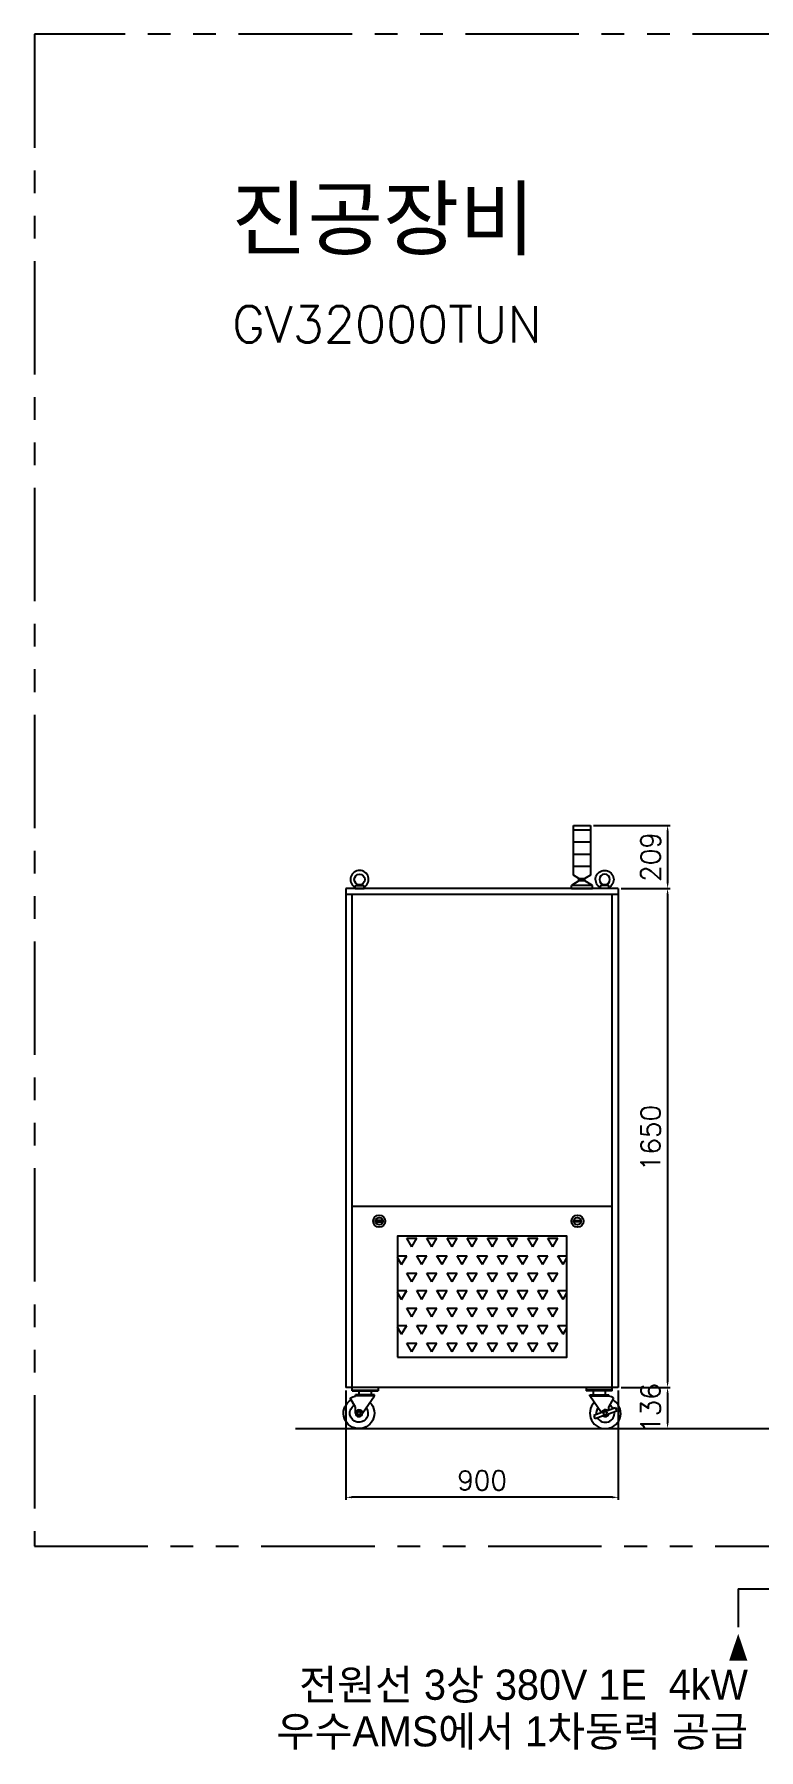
# Model space of a CAD drawing. Header units: millimetres. Extents: x 92843 to 114843, y 2721 to 9158.
# Drawn here: x 100343 to 102737, y 3486 to 9158 of the extents above; entities that cross this region are included whole.
import ezdxf
from ezdxf.enums import TextEntityAlignment as Align

# ---------------------------------------------------------------- set-up
doc = ezdxf.new("R2010")
doc.units = ezdxf.units.MM
doc.header["$LTSCALE"] = 10
doc.linetypes.add('DASHED2', pattern=[9.525, 6.35, -3.175])
doc.linetypes.add('PHANTOM', pattern=[2.5, 1.25, -0.25, 0.25, -0.25, 0.25, -0.25])
doc.layers.add('DIM', color=1, linetype='Continuous', lineweight=13)
doc.styles.get("Standard").update_dxf_attribs({"font": 'txt.shx'})
doc.styles.add('style1', font='')
doc.styles.get('style1').set_extended_font_data('Gulim')
doc.dimstyles.new('STANDARD$0', dxfattribs={"dimscale": 10, "dimtxt": 2.5, "dimasz": 2.5, "dimexe": 1, "dimexo": 1, "dimgap": 1, "dimtad": 1, "dimtoh": 1, "dimdec": 0, "dimzin": 0, "dimdsep": 46, "dimtxsty": 'Standard', "dimcen": 2.5, "dimclrd": 4, "dimclre": 4, "dimclrt": 4, "dimadec": 0, "dimazin": 0, "dimtfac": 1, "dimtdec": 4, "dimtofl": 0, "dimtmove": 2, "dimatfit": 3, "dimfxl": 1, "dimtolj": 1, "dimtzin": 0, "dimarcsym": 0})

# ---------------------------------------------------------------- blocks, each defined once
blk = doc.blocks.new('TP6240-01 PCI TG')
for p, q in [((296.3, -29.4), (296.3, -40.4)), ((296.3, -29.4), (382.3, -29.4)), ((382.3, -38.4), (296.3, -38.4)), ((382.3, -40.4), (296.3, -40.4)), ((307.9, -56.9), (307.9, -53.9)), ((307.9, -53.9), (370.8, -53.9)), ((319.3, -40.4), (319.3, -53.9)), ((359.3, -40.4), (359.3, -53.9)), ((370.8, -58), (370.8, -53.9)), ((382.3, -40.4), (382.3, -29.4)), ((348.1, -114.4), (307.9, -56.9)), ((307.9, -56.9), (370.8, -56.9)), ((356.2, -108.7), (352.9, -114.4)), ((362.7, -108.7), (356.2, -108.7)), ((366, -114.4), (362.7, -108.7)), ((370.8, -94.4), (388, -64.5)), ((370.8, -114.4), (370.8, -94.4)), ((352.9, -114.4), (356.2, -120)), ((356.2, -120), (362.7, -120)), ((362.7, -120), (366, -114.4))]:
    blk.add_line(p, q)
for radius in [11.3, 5.67]:
    blk.add_circle((359.5, -114.4), radius)
for radius, start, end in [(51, 135.4826, 60.2137), (30, 143.0166, 60.3634), (57.5, 60.1896, 78.6386)]:
    blk.add_arc((359.5, -114.4), radius, start, end)
blk = doc.blocks.new('TP6240R-01 PCI TG')
for p, q in [((296.3, -29.4), (296.3, -40.4)), ((296.3, -29.4), (382.3, -29.4)), ((382.3, -38.4), (296.3, -38.4)), ((382.3, -40.4), (296.3, -40.4)), ((307.9, -56.9), (307.9, -53.9)), ((307.9, -53.9), (370.8, -53.9)), ((319.3, -40.4), (319.3, -53.9)), ((359.3, -40.4), (359.3, -53.9)), ((370.8, -58), (370.8, -53.9)), ((382.3, -40.4), (382.3, -29.4)), ((347, -112.8), (307.9, -56.9)), ((307.9, -56.9), (370.8, -56.9)), ((348.3, -112.4), (321.6, -122)), ((356.2, -108.7), (352.9, -114.4)), ((362.7, -108.7), (356.2, -108.7)), ((366, -114.4), (362.7, -108.7)), ((366.7, -105.7), (393.4, -96)), ((370.6, -116.4), (397.3, -106.7)), ((370.8, -94.4), (388, -64.5)), ((370.8, -104.2), (370.8, -94.4)), ((393.4, -96), (395.3, -101.4)), ((397.3, -106.7), (395.3, -101.4)), ((321.6, -122), (323.6, -127.4)), ((325.5, -132.8), (323.6, -127.4)), ((352.2, -123.1), (325.5, -132.8)), ((352.9, -114.4), (356.2, -120)), ((356.2, -120), (362.7, -120)), ((362.7, -120), (366, -114.4))]:
    blk.add_line(p, q)
blk.add_circle((359.5, -114.4), 5.67)
for radius, start, end in [(51, 135.4826, 60.2137), (30, 143.0166, 188.99), (30, 210.8904, 8.99), (11.3, 50.1448, 169.7356), (57.5, 60.1896, 78.6386), (30, 30.8904, 60.3634), (11.3, 230.1448, 349.7356)]:
    blk.add_arc((359.5, -114.4), radius, start, end)
blk = doc.blocks.new('아이볼트M16-원')
for p, q in [((2.5, 10), (27.5, 10)), ((0, 0), (30, 0))]:
    blk.add_line(p, q)
blk.add_circle((15, 30), 17.5)
for centre, radius, start, end in [((15, 30), 30, 305.6591, 234.3409), ((-6.1, 0.7), 6.15, 353.8966, 54.0013), ((36.1, 0.7), 6.15, 125.9987, 186.1034)]:
    blk.add_arc(centre, radius, start, end)
blk.add_spline([(0, 0), (2.5, 10), (15, 12.5), (27.5, 10), (30, 0)], degree=3)
blk = doc.blocks.new('A$C65555AC7')
at = {"linetype": 'Continuous', "ltscale": 2}
for p, q in [((-28, 209), (28, 209)), ((-28, 43.8), (-28, 209)), ((-28, 194), (28, 194)), ((28, 209), (28, 43.8)), ((-28, 154), (28, 154)), ((-28, 114), (28, 114)), ((-28, 74), (28, 74)), ((-10, 25), (-35, 10)), ((-35, 0), (-35, 10)), ((35, 10), (-35, 10)), ((-35, 0), (35, 0)), ((-10, 33), (-28, 43.8)), ((-10, 25), (-10, 33)), ((-10, 33), (10, 33)), ((10, 25), (-10, 25)), ((28, 43.8), (10, 33)), ((10, 25), (10, 33)), ((35, 10), (10, 25)), ((35, 0), (35, 10))]:
    blk.add_line(p, q, dxfattribs=at)
blk = doc.blocks.new('*D97')
at = {"layer": 'Defpoints', "color": 0, "linetype": 'Continuous', "ltscale": 2, "transparency": 16777216}
for p in [(101372.7, 4683.4), (102272.7, 4683.4), (101372.7, 4320.2)]:
    blk.add_point(p, dxfattribs=at)
at = {"layer": 'DIM', "color": 0, "linetype": 'Continuous', "lineweight": -2, "ltscale": 2, "transparency": 16777216}
for p, q in [((101372.7, 4673.4), (101372.7, 4312.2)), ((102272.7, 4673.4), (102272.7, 4312.2)), ((102253.5, 4320.2), (101391.9, 4320.2))]:
    blk.add_line(p, q, dxfattribs=at)
at = {"layer": 'DIM', "color": 0, "linetype": 'Continuous', "ltscale": 2, "transparency": 16777216}
for points in [[(101391.9, 4323.4), (101391.9, 4317), (101372.7, 4320.2)], [(102253.5, 4323.4), (102253.5, 4317), (102272.7, 4320.2)]]:
    blk.add_solid(points, dxfattribs=at)
at = {"layer": 'DIM', "color": 0, "linetype": 'Continuous', "ltscale": 2, "transparency": 16777216, "insert": (101822.7, 4376.2), "char_height": 64, "attachment_point": 5}
blk.add_mtext('\\A1;900', dxfattribs=at)
blk = doc.blocks.new('*D99')
at = {"layer": 'Defpoints', "color": 0, "linetype": 'Continuous', "ltscale": 2, "transparency": 16777216}
for p in [(102180.7, 6542.4), (102272.7, 6333.4), (102435.8, 6333.4)]:
    blk.add_point(p, dxfattribs=at)
at = {"layer": 'DIM', "color": 0, "linetype": 'Continuous', "lineweight": -2, "ltscale": 2, "transparency": 16777216}
for p, q in [((102190.7, 6542.4), (102443.8, 6542.4)), ((102435.8, 6523.2), (102435.8, 6352.6)), ((102282.7, 6333.4), (102443.8, 6333.4))]:
    blk.add_line(p, q, dxfattribs=at)
at = {"layer": 'DIM', "color": 0, "linetype": 'Continuous', "ltscale": 2, "transparency": 16777216}
for points in [[(102432.6, 6523.2), (102439, 6523.2), (102435.8, 6542.4)], [(102432.6, 6352.6), (102439, 6352.6), (102435.8, 6333.4)]]:
    blk.add_solid(points, dxfattribs=at)
at = {"layer": 'DIM', "color": 0, "linetype": 'Continuous', "ltscale": 2, "transparency": 16777216, "insert": (102379.8, 6437.9), "char_height": 64, "attachment_point": 5, "rotation": 90}
blk.add_mtext('\\A1;209', dxfattribs=at)
blk = doc.blocks.new('*D95')
at = {"layer": 'Defpoints', "color": 0, "linetype": 'Continuous', "ltscale": 2, "transparency": 16777216}
for p in [(102272.7, 4683.4), (102272.7, 4547.4), (102435.7, 4547.4)]:
    blk.add_point(p, dxfattribs=at)
at = {"layer": 'DIM', "color": 0, "linetype": 'Continuous', "lineweight": -2, "ltscale": 2, "transparency": 16777216}
for p, q in [((102282.7, 4683.4), (102443.7, 4683.4)), ((102435.7, 4664.2), (102435.7, 4566.6)), ((102282.7, 4547.4), (102443.7, 4547.4))]:
    blk.add_line(p, q, dxfattribs=at)
at = {"layer": 'DIM', "color": 0, "linetype": 'Continuous', "ltscale": 2, "transparency": 16777216}
for points in [[(102432.5, 4664.2), (102438.9, 4664.2), (102435.7, 4683.4)], [(102432.5, 4566.6), (102438.9, 4566.6), (102435.7, 4547.4)]]:
    blk.add_solid(points, dxfattribs=at)
at = {"layer": 'DIM', "color": 0, "linetype": 'Continuous', "ltscale": 2, "transparency": 16777216, "insert": (102379.7, 4615.4), "char_height": 64, "attachment_point": 5, "rotation": 90}
blk.add_mtext('\\A1;136', dxfattribs=at)
blk = doc.blocks.new('*D96')
at = {"layer": 'Defpoints', "color": 0, "linetype": 'Continuous', "ltscale": 2, "transparency": 16777216}
for p in [(102272.7, 6333.4), (102272.7, 4683.4), (102435.7, 4683.4)]:
    blk.add_point(p, dxfattribs=at)
at = {"layer": 'DIM', "color": 0, "linetype": 'Continuous', "lineweight": -2, "ltscale": 2, "transparency": 16777216}
for p, q in [((102282.7, 6333.4), (102443.7, 6333.4)), ((102435.7, 6314.2), (102435.7, 4702.6)), ((102282.7, 4683.4), (102443.7, 4683.4))]:
    blk.add_line(p, q, dxfattribs=at)
at = {"layer": 'DIM', "color": 0, "linetype": 'Continuous', "ltscale": 2, "transparency": 16777216}
for points in [[(102432.5, 6314.2), (102438.9, 6314.2), (102435.7, 6333.4)], [(102432.5, 4702.6), (102438.9, 4702.6), (102435.7, 4683.4)]]:
    blk.add_solid(points, dxfattribs=at)
at = {"layer": 'DIM', "color": 0, "linetype": 'Continuous', "ltscale": 2, "transparency": 16777216, "insert": (102379.7, 5508.4), "char_height": 64, "attachment_point": 5, "rotation": 90}
blk.add_mtext('\\A1;1650', dxfattribs=at)

msp = doc.modelspace()

# ---------------------------------------------------------------- hatches: boundary and pattern name
at = {"linetype": 'Continuous', "ltscale": 2}
h = msp.add_hatch(dxfattribs=at)
h.set_pattern_fill('TRIANG', color=8, scale=7, style=0)
h.set_pattern_definition([(60, (100923.294, 3762.21), (-33.3375, 57.7422), [33.3375, -33.3375]), (120, (100923.294, 3762.21), (-66.675, 7e-06), [33.3375, -33.3375]), (7e-15, (100906.626, 3791.083), (33.3375, 57.7422), [33.3375, -33.3375])])
h.paths.add_polyline_path([(102102.7, 4783.4), (102102.7, 5183.4), (101542.7, 5183.4), (101542.7, 4783.4)])

# ---------------------------------------------------------------- linework, layer by layer
at = {"linetype": 'Continuous'}
for p, q in [((101372.7, 6333.4), (101372.7, 4683.4)), ((102272.7, 6333.4), (102272.7, 4683.4)), ((102272.7, 4683.4), (101372.7, 4683.4))]:
    msp.add_line(p, q, dxfattribs=at)
at = {"linetype": 'Continuous', "ltscale": 2}
for p, q in [((102272.7, 6333.4), (101372.7, 6333.4)), ((101392.7, 4683.4), (101392.7, 6313.4)), ((102252.7, 4683.4), (102252.7, 6313.4)), ((101392.7, 5283.4), (102252.7, 5283.4))]:
    msp.add_line(p, q, dxfattribs=at)
at = {"linetype": 'Continuous', "ltscale": 3}
msp.add_line((102272.7, 6313.4), (101372.7, 6313.4), dxfattribs=at)
at = {"color": 8, "ltscale": 2}
msp.add_line((101206.3, 4547.4), (106367.3, 4547.4), dxfattribs=at)
at = {"color": 4, "linetype": 'DASHED2', "ltscale": 2}
for q in [(103569.2, 4017.7), (102669.2, 3868.9)]:
    msp.add_line((102669.2, 4017.7), q, dxfattribs=at)
at = {"color": 8, "linetype": 'PHANTOM', "ltscale": 30}
msp.add_lwpolyline([(105142.7, 9158.4), (100342.7, 9158.4), (100342.7, 4158.4), (107342.7, 4158.4), (107342.7, 6958.4)], dxfattribs=at)
for points in [[(101494.9, 5235.9), (101470.4, 5235.9)], [(101470.4, 5230.9), (101494.9, 5230.9)], [(102125.4, 5235.9), (102149.9, 5235.9)], [(102149.9, 5230.9), (102125.4, 5230.9)]]:
    msp.add_lwpolyline(points)
at = {"linetype": 'Continuous', "ltscale": 2}
msp.add_lwpolyline([(101542.7, 4783.4), (102102.7, 4783.4), (102102.7, 5183.4), (101542.7, 5183.4)], close=True, dxfattribs=at)
at = {"color": 4, "linetype": 'DASHED2', "ltscale": 2}
msp.add_lwpolyline([(102669.2, 3868.9, 0, 60, 0), (102669.2, 3780.3, 60, 60, 0)], format="xyseb", dxfattribs=at)
for centre, radius in [((101482.7, 5233.4), 20), ((101482.7, 5233.4), 12.5), ((102137.7, 5233.4), 20), ((102137.7, 5233.4), 12.5)]:
    msp.add_circle(centre, radius)

# ---------------------------------------------------------------- block references
at = {"linetype": 'Continuous', "ltscale": 2}
for name, p in [('A$C65555AC7', (102152.7, 6333.4)), ('아이볼트M16-원', (101402.7, 6333.4)), ('TP6240R-01 PCI TG', (101870.3, 4712.8))]:
    msp.add_blockref(name, p, dxfattribs=at)
at = {"linetype": 'Continuous', "ltscale": 2, "xscale": -1}
for name, p in [('아이볼트M16-원', (102242.6, 6333.4)), ('TP6240-01 PCI TG', (101775, 4712.8))]:
    msp.add_blockref(name, p, dxfattribs=at)

# ---------------------------------------------------------------- texts
at = {"linetype": 'Continuous', "ltscale": 2, "style": 'style1'}
msp.add_text('진공장비', height=200, dxfattribs=at).set_placement((101496, 8389.4), align=Align.BOTTOM_CENTER)
msp.add_text('GV32000TUN', height=120).set_placement((100996.1, 8103.7), align=Align.BOTTOM_LEFT)
at = {"color": 4, "linetype": 'Continuous', "ltscale": 2, "style": 'style1'}
for s, p in [('전원선 3상 380V 1E  4kW', (102701.3, 3620.6)), ('우수AMS에서 1차동력 공급', (102701.3, 3466.4))]:
    msp.add_text(s, height=100, dxfattribs=at).set_placement(p, align=Align.BOTTOM_RIGHT)

# ---------------------------------------------------------------- dimensions: what is measured, and where the dimension line sits
at = {"layer": 'DIM', "linetype": 'Continuous', "ltscale": 2}
for base, p1, p2, picture, middle in [((102435.8, 6333.4), (102180.7, 6542.4), (102272.7, 6333.4), '*D99', (102379.8, 6437.9)), ((102435.7, 4683.4), (102272.7, 6333.4), (102272.7, 4683.4), '*D96', (102379.7, 5508.4))]:
    dim = msp.add_linear_dim(base=base, p1=p1, p2=p2, angle=90, dimstyle='STANDARD$0', override={"dimscale": 160, "dimtxt": 0.4, "dimasz": 0.12, "dimexe": 0.05, "dimexo": 0.0625, "dimgap": 0.15, "dimcen": 0.08, "dimclrd": 0, "dimclre": 0, "dimclrt": 0, "dimtdec": 0, "dimtmove": 0}, dxfattribs=at)
    dim.commit()
    dim.dimension.update_dxf_attribs({"geometry": picture, "text_midpoint": middle})
dim = msp.add_linear_dim(base=(101372.7, 4320.2), p1=(102272.7, 4683.4), p2=(101372.7, 4683.4), dimstyle='STANDARD$0', override={"dimscale": 160, "dimtxt": 0.4, "dimasz": 0.12, "dimexe": 0.05, "dimexo": 0.0625, "dimgap": 0.15, "dimcen": 0.08, "dimclrd": 0, "dimclre": 0, "dimclrt": 0, "dimtdec": 0, "dimtmove": 0}, dxfattribs=at)
dim.commit()
dim.dimension.update_dxf_attribs({"geometry": '*D97', "text_midpoint": (101822.7, 4376.2)})
dim = msp.add_linear_dim(base=(102435.7, 4547.4), p1=(102272.7, 4683.4), p2=(102272.7, 4547.4), angle=90, dimstyle='STANDARD$0', override={"dimscale": 160, "dimtxt": 0.4, "dimasz": 0.12, "dimexe": 0.05, "dimexo": 0.0625, "dimgap": 0.15, "dimcen": 0.08, "dimclrd": 0, "dimclre": 0, "dimclrt": 0, "dimtdec": 0, "dimtmove": 1}, dxfattribs=at)
dim.commit()
dim.dimension.update_dxf_attribs({"geometry": '*D95', "text_midpoint": (102435.7, 4615.4), "dimtype": 160})

doc.saveas('drawing.dxf')
